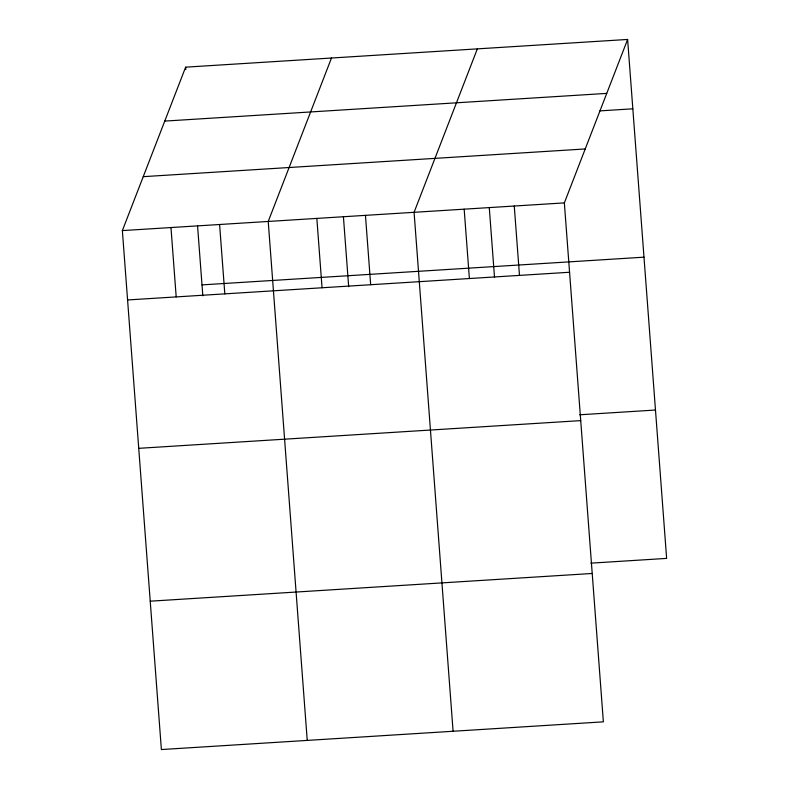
<?xml version="1.0" encoding="UTF-8"?>
<svg xmlns="http://www.w3.org/2000/svg" width="789" height="789" viewBox="0 0 789 789"><rect width="100%" height="100%" fill="white"/><g stroke="black" fill="none" stroke-linecap="round" stroke-linejoin="round"><path stroke-width="1.18" d="M627.62 39.45L564.352 202.891L603.368 721.836L161.38 749.55L122.364 230.595L185.632 67.164L627.62 39.45L666.636 558.395L590.892 563.149M331.488 58.021L268.221 221.453L307.237 740.407M477.345 48.869L414.077 212.31L453.093 731.265M164.753 121.092L606.741 93.388M599.847 110.884L632.837 108.813M143.243 176.667L585.231 148.953M122.364 230.595L564.352 202.891M201.994 284.888L643.992 257.175M127.581 299.958L569.569 272.254M579.737 414.787L655.481 410.033M138.736 448.33L580.724 420.616M150.226 601.188L592.214 573.475M514.26 206.028L519.478 275.391M489.269 207.497L494.535 277.521M464.169 209.174L469.386 278.527M365.455 215.358L370.672 284.721M343.412 216.64L348.679 286.663M316.843 218.405L322.05 287.768M219.598 224.5L224.816 293.863M185.632 67.164L185.809 69.6M197.556 225.782L202.822 295.806M170.976 227.548L176.194 296.911"/></g></svg>
